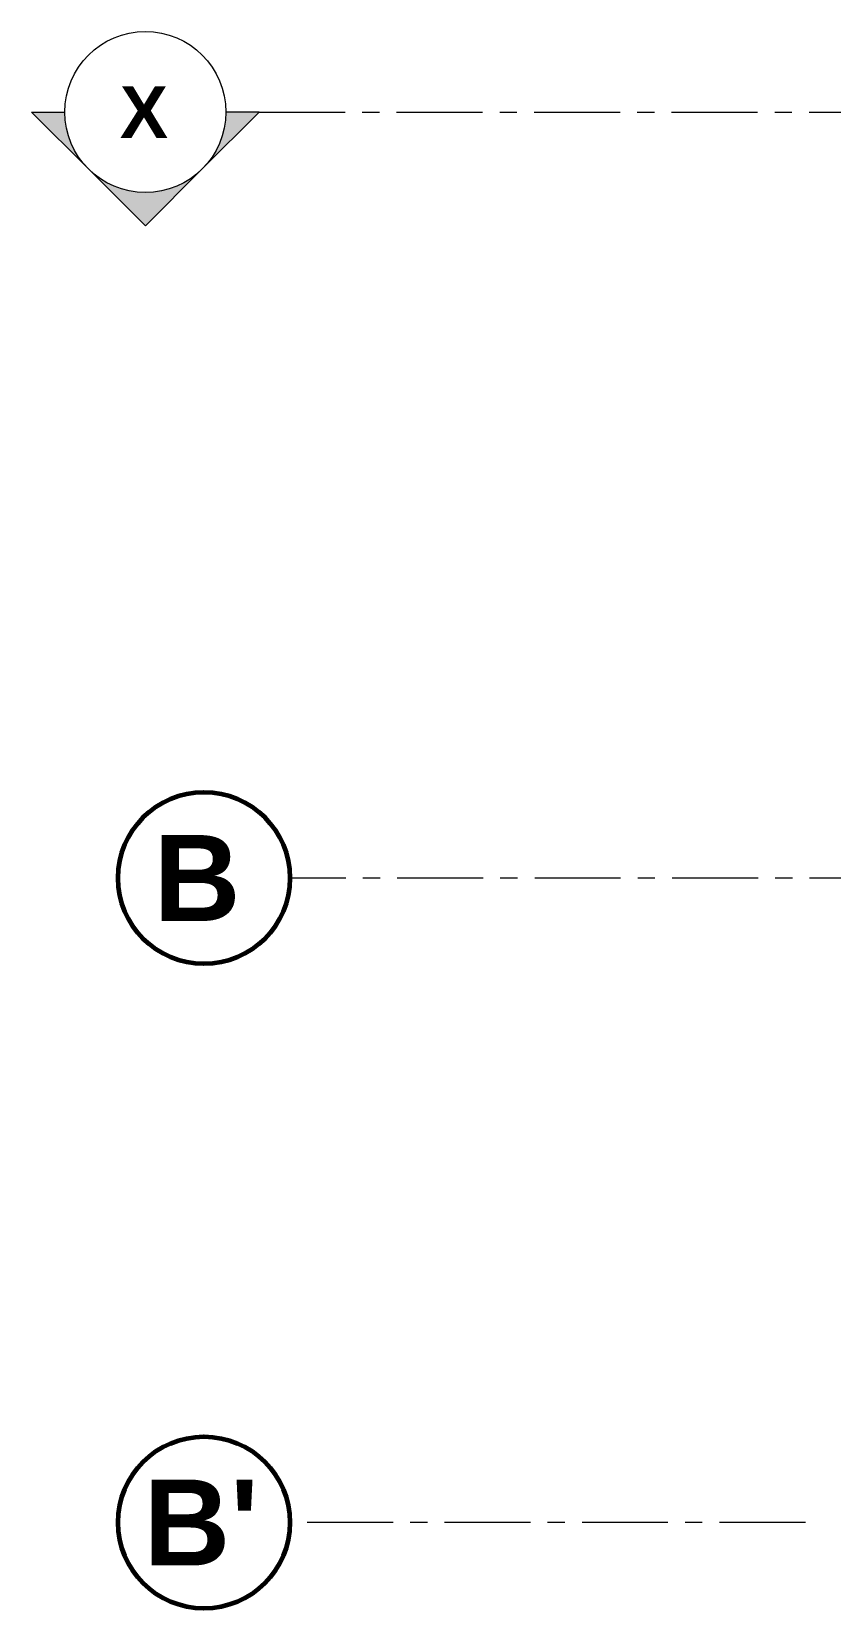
# Model space of a CAD drawing. Header units: inches. Extents: x -38 to 5698, y -33 to 92.
# Drawn here: x 280.84 to 285.49, y 25.7 to 34.88 of the extents above; entities that cross this region are included whole.
import ezdxf

# ---------------------------------------------------------------- set-up
doc = ezdxf.new("R2010")
doc.units = ezdxf.units.IN
doc.header["$MEASUREMENT"] = 0
doc.linetypes.add('Punto & Raya', pattern=[0.65, 0.5, -0.075, 0, -0.075])
doc.layers.add('02 _ ARQ _ ALB _ Ejes Generales', color=7, linetype='Continuous')
doc.layers.add('Marcador - Secciones', color=251, linetype='Continuous')
doc.styles.add('Estilo_Generado_1', font='swisseb.ttf')

msp = doc.modelspace()

# ---------------------------------------------------------------- hatches: boundary and pattern name
at = {"layer": 'Marcador - Secciones', "linetype": 'Continuous', "lineweight": 13}
for points in [[(280.8417, 34.4067), (281.1729, 34.0755, -0.198912), (281.0357, 34.4067)], [(282.1667, 34.4067), (281.9726, 34.4067, -0.198912), (281.8354, 34.0755)], [(281.1729, 34.0755), (281.5042, 33.7442), (281.8354, 34.0755, -0.414214)]]:
    msp.add_hatch(color=7, dxfattribs=at).paths.add_polyline_path(points)

# ---------------------------------------------------------------- linework, layer by layer
at = {"layer": '02 _ ARQ _ ALB _ Ejes Generales', "color": 251, "linetype": 'Punto & Raya', "lineweight": 13}
for p, q in [((333.07, 29.95), (282.3454, 29.95)), ((285.3454, 26.2), (282.3454, 26.2))]:
    msp.add_line(p, q, dxfattribs=at)
at = {"layer": '02 _ ARQ _ ALB _ Ejes Generales', "color": 7, "linetype": 'Continuous', "lineweight": 60}
for centre in [(281.8454, 29.95), (281.8454, 26.2)]:
    msp.add_circle(centre, 0.5, dxfattribs=at)
at = {"layer": 'Marcador - Secciones', "color": 251, "linetype": 'Punto & Raya', "lineweight": 13}
msp.add_line((282.1667, 34.4067), (333.4403, 34.4067), dxfattribs=at)
at = {"layer": 'Marcador - Secciones', "color": 7, "linetype": 'Continuous', "lineweight": 13, "flags": 128}
for points in [[(281.1729, 34.0755), (280.8417, 34.4067), (281.0357, 34.4067, 0.198912)], [(281.8354, 34.0755), (282.1667, 34.4067), (281.9726, 34.4067, -0.198912)]]:
    msp.add_lwpolyline(points, format="xyb", dxfattribs=at)
msp.add_lwpolyline([(281.8354, 34.0755), (281.5042, 33.7442), (281.1729, 34.0755)], dxfattribs=at)
at = {"layer": 'Marcador - Secciones', "color": 7, "linetype": 'Continuous', "lineweight": 13}
msp.add_circle((281.5042, 34.4067), 0.4685, dxfattribs=at)

# ---------------------------------------------------------------- texts
at = {"layer": '02 _ ARQ _ ALB _ Ejes Generales', "color": 7, "lineweight": 30, "char_height": 0.5, "attachment_point": 1, "style": 'Estilo_Generado_1'}
for s, insert in [('\\A1;{\\pql;\\pt0;\\fSwis721 Ex BT|b1|i0|c0|p34;B}', (281.5529, 30.2)), ("\\A1;{\\pql;\\pt0;\\fSwis721 Ex BT|b1|i0|c0|p34;B'}", (281.4934, 26.45))]:
    msp.add_mtext(s, dxfattribs=dict(at, insert=insert))
at = {"layer": 'Marcador - Secciones', "color": 5, "lineweight": 25, "insert": (281.3561, 34.2567), "char_height": 0.3, "attachment_point": 7, "style": 'Estilo_Generado_1'}
msp.add_mtext('\\A1;{\\pql;\\pt0;\\fSwis721 Ex BT|b1|i0|c0|p34;X}', dxfattribs=at)

doc.saveas('drawing.dxf')
